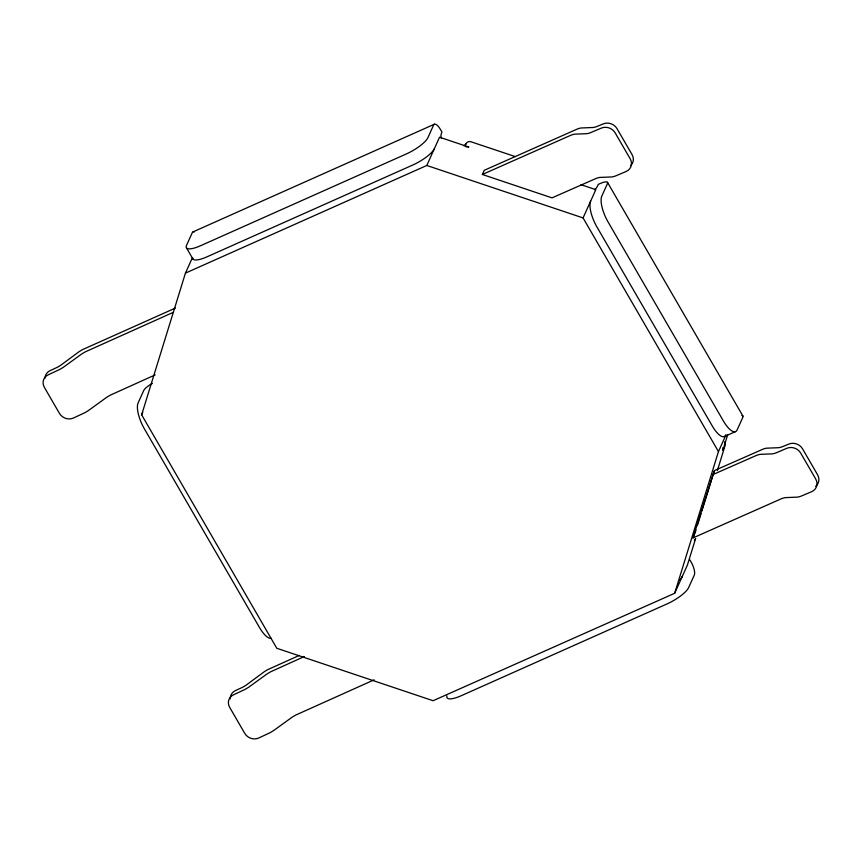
<?xml version="1.0" encoding="UTF-8"?>
<svg xmlns="http://www.w3.org/2000/svg" width="862" height="862" viewBox="0 0 862 862"><rect width="100%" height="100%" fill="white"/><g stroke="black" fill="none" stroke-linecap="round" stroke-linejoin="round"><path stroke-width="1.29" d="M695.602 538.588L687.423 565.019L674.666 593.282L433.09 700.72L276.799 648.267L141.648 414.827L185.438 273.125L192.463 257.576M674.666 593.282L718.466 451.58L726.019 434.836A20.807 7.176 66 0 1 712.217 425.893L596.87 226.857A20.807 7.176 66 0 1 590.632 201.18M712.486 474.779L756.804 455.255A22.821 6.282 -30.1 0 1 760.047 454.36L772.611 453.854A22.821 6.282 -30.1 0 0 775.854 452.959L786.737 448.348A10.409 9.331 24.3 0 1 800.658 453.024L815.7 478.981A10.409 9.331 24.3 0 1 811.799 491.62L800.917 496.221A22.821 6.282 -30.1 0 1 797.673 497.115L785.12 497.633A22.821 6.282 -30.1 0 0 781.877 498.527L692.962 537.942L714.372 470.598L763.161 449.08A22.821 6.282 -30.1 0 1 766.393 448.186L778.957 447.68A22.821 6.282 -30.1 0 0 782.2 446.785L788.622 444.167A10.409 9.331 24.3 0 1 802.554 448.833L817.596 474.8A10.409 9.331 24.3 0 1 816.723 485.252M694.858 533.75L696.022 529.968M697.584 524.915L701.097 513.547M701.883 511.015L713.984 471.859M722.927 450.158L727.668 434.825M717.367 470.555L725.287 444.921A4.256 3.825 24.3 0 0 724.694 441.732M141.648 414.827L142.726 412.435M185.438 273.125L426.787 165.472L439.545 137.209L468.702 146.993M465.221 145.667L466.191 143.512A4.202 3.771 24.3 0 1 471.051 141.799L515.39 156.647M482.364 174.48L571.269 135.065A22.821 6.282 -30.1 0 1 574.512 134.17L587.076 133.664A22.821 6.282 -30.1 0 0 590.319 132.77L601.202 128.158A10.409 9.331 24.3 0 1 615.134 132.834L630.176 158.791A10.409 9.331 24.3 0 1 626.265 171.43L615.382 176.031A22.821 6.282 -30.1 0 1 612.139 176.925L599.586 177.443A22.821 6.282 -30.1 0 0 596.342 178.337L552.014 197.861L482.364 174.48L484.25 170.299L577.626 128.891A22.821 6.282 -30.1 0 1 580.869 127.996L593.422 127.49A22.821 6.282 -30.1 0 0 596.666 126.595L603.088 123.966A10.409 9.331 24.3 0 1 617.02 128.643L632.062 154.61A10.409 9.331 24.3 0 1 630.672 165.59M718.466 451.58L583.068 217.924L595.825 189.662L581.02 184.694M692.962 537.942L694.384 534.796M466.159 143.566L464.004 145.926M193.077 231.856L434.416 124.203M175.374 308.079L82.73 349.53A15.731 4.332 -30.1 0 0 79.153 351.642L60.706 365.283A15.731 4.332 -30.1 0 1 57.118 367.384L50.201 370.606A10.409 9.331 24.3 0 0 45.363 375.951M173.488 312.26L85.521 351.75A22.821 6.282 -30.1 0 0 81.653 354.023L63.335 367.287A22.821 6.282 -30.1 0 1 59.467 369.561L48.304 374.787A10.409 9.331 24.3 0 0 44.404 387.415L59.446 413.383A10.409 9.331 24.3 0 0 73.378 418.059L84.541 412.833A22.821 6.282 -30.1 0 0 88.409 410.56L106.716 397.296A22.821 6.282 -30.1 0 1 110.584 395.022L155.182 374.873M724.36 436.571L735.512 431.603M299.276 655.432L268.028 669.505A15.731 4.332 -30.1 0 0 264.44 671.617L245.993 685.247A15.731 4.332 -30.1 0 1 242.416 687.359L235.498 690.57A10.409 9.331 24.3 0 0 230.283 698.845M304.361 656.51L270.808 671.724A22.821 6.282 -30.1 0 0 266.94 673.998L248.633 687.262A22.821 6.282 -30.1 0 1 244.765 689.535L233.602 694.761A10.409 9.331 24.3 0 0 229.701 707.39L244.743 733.357A10.409 9.331 24.3 0 0 258.675 738.034L269.838 732.808A22.821 6.282 -30.1 0 0 273.696 730.523L292.013 717.27A22.821 6.282 -30.1 0 1 295.882 714.997L374.13 679.838M426.787 165.472L583.068 217.924M607.484 182.345L742.882 416.001M689.794 559.783L691.184 562.196A10.409 3.588 66 0 1 694.309 575.04L688.641 587.593A20.807 5.732 -30.1 0 1 667.026 603.928L461.256 695.709A20.807 5.732 -30.1 0 1 446.969 695.925M186.483 247.89L192.916 258.977M816.195 485.78A10.409 9.331 24.3 0 1 815.635 486.265M441.376 138.34A13.792 12.38 24.3 0 1 440.956 135.043L441.904 131.983L440.493 129.537A10.409 3.588 66 0 0 433.586 125.076L427.918 137.629A20.807 5.732 -30.1 0 1 406.304 153.964L200.63 245.702A20.807 5.732 -30.1 0 1 186.569 245.293L192.248 232.729A10.409 3.588 66 0 1 194.316 231.921M594.608 189.769A13.792 12.38 24.3 0 0 598.185 184.436L600.415 183.434A10.409 2.866 -30.1 0 1 607.441 183.649L601.773 196.202A20.807 7.176 66 0 0 608.022 221.879L723.358 420.925A20.807 7.176 66 0 0 737.172 429.858L742.839 417.305A10.409 2.866 -30.1 0 0 741.934 415.538M466.105 146.96A4.202 3.771 24.3 0 1 468.691 147.025M722.755 447.734A4.256 3.825 24.3 0 1 722.949 450.158M695.559 538.578A4.202 3.771 24.3 0 1 694.33 540.28M44.986 378.127A10.409 9.331 24.3 0 1 45.18 376.662M434.34 148.727A20.807 5.732 -30.1 0 1 412.726 165.051L207.052 256.801A20.807 5.732 -30.1 0 1 192.625 257.598M152.412 383.374A10.409 2.866 -30.1 0 0 143.738 390.486L138.071 403.05A20.807 7.176 66 0 0 144.32 428.726L259.494 627.525A20.807 7.176 66 0 0 271.088 638.343M682.23 576.527A20.807 5.743 -30 0 1 680.851 578.704M680.183 579.512A20.807 5.743 -30 0 1 679.428 580.341"/></g></svg>
